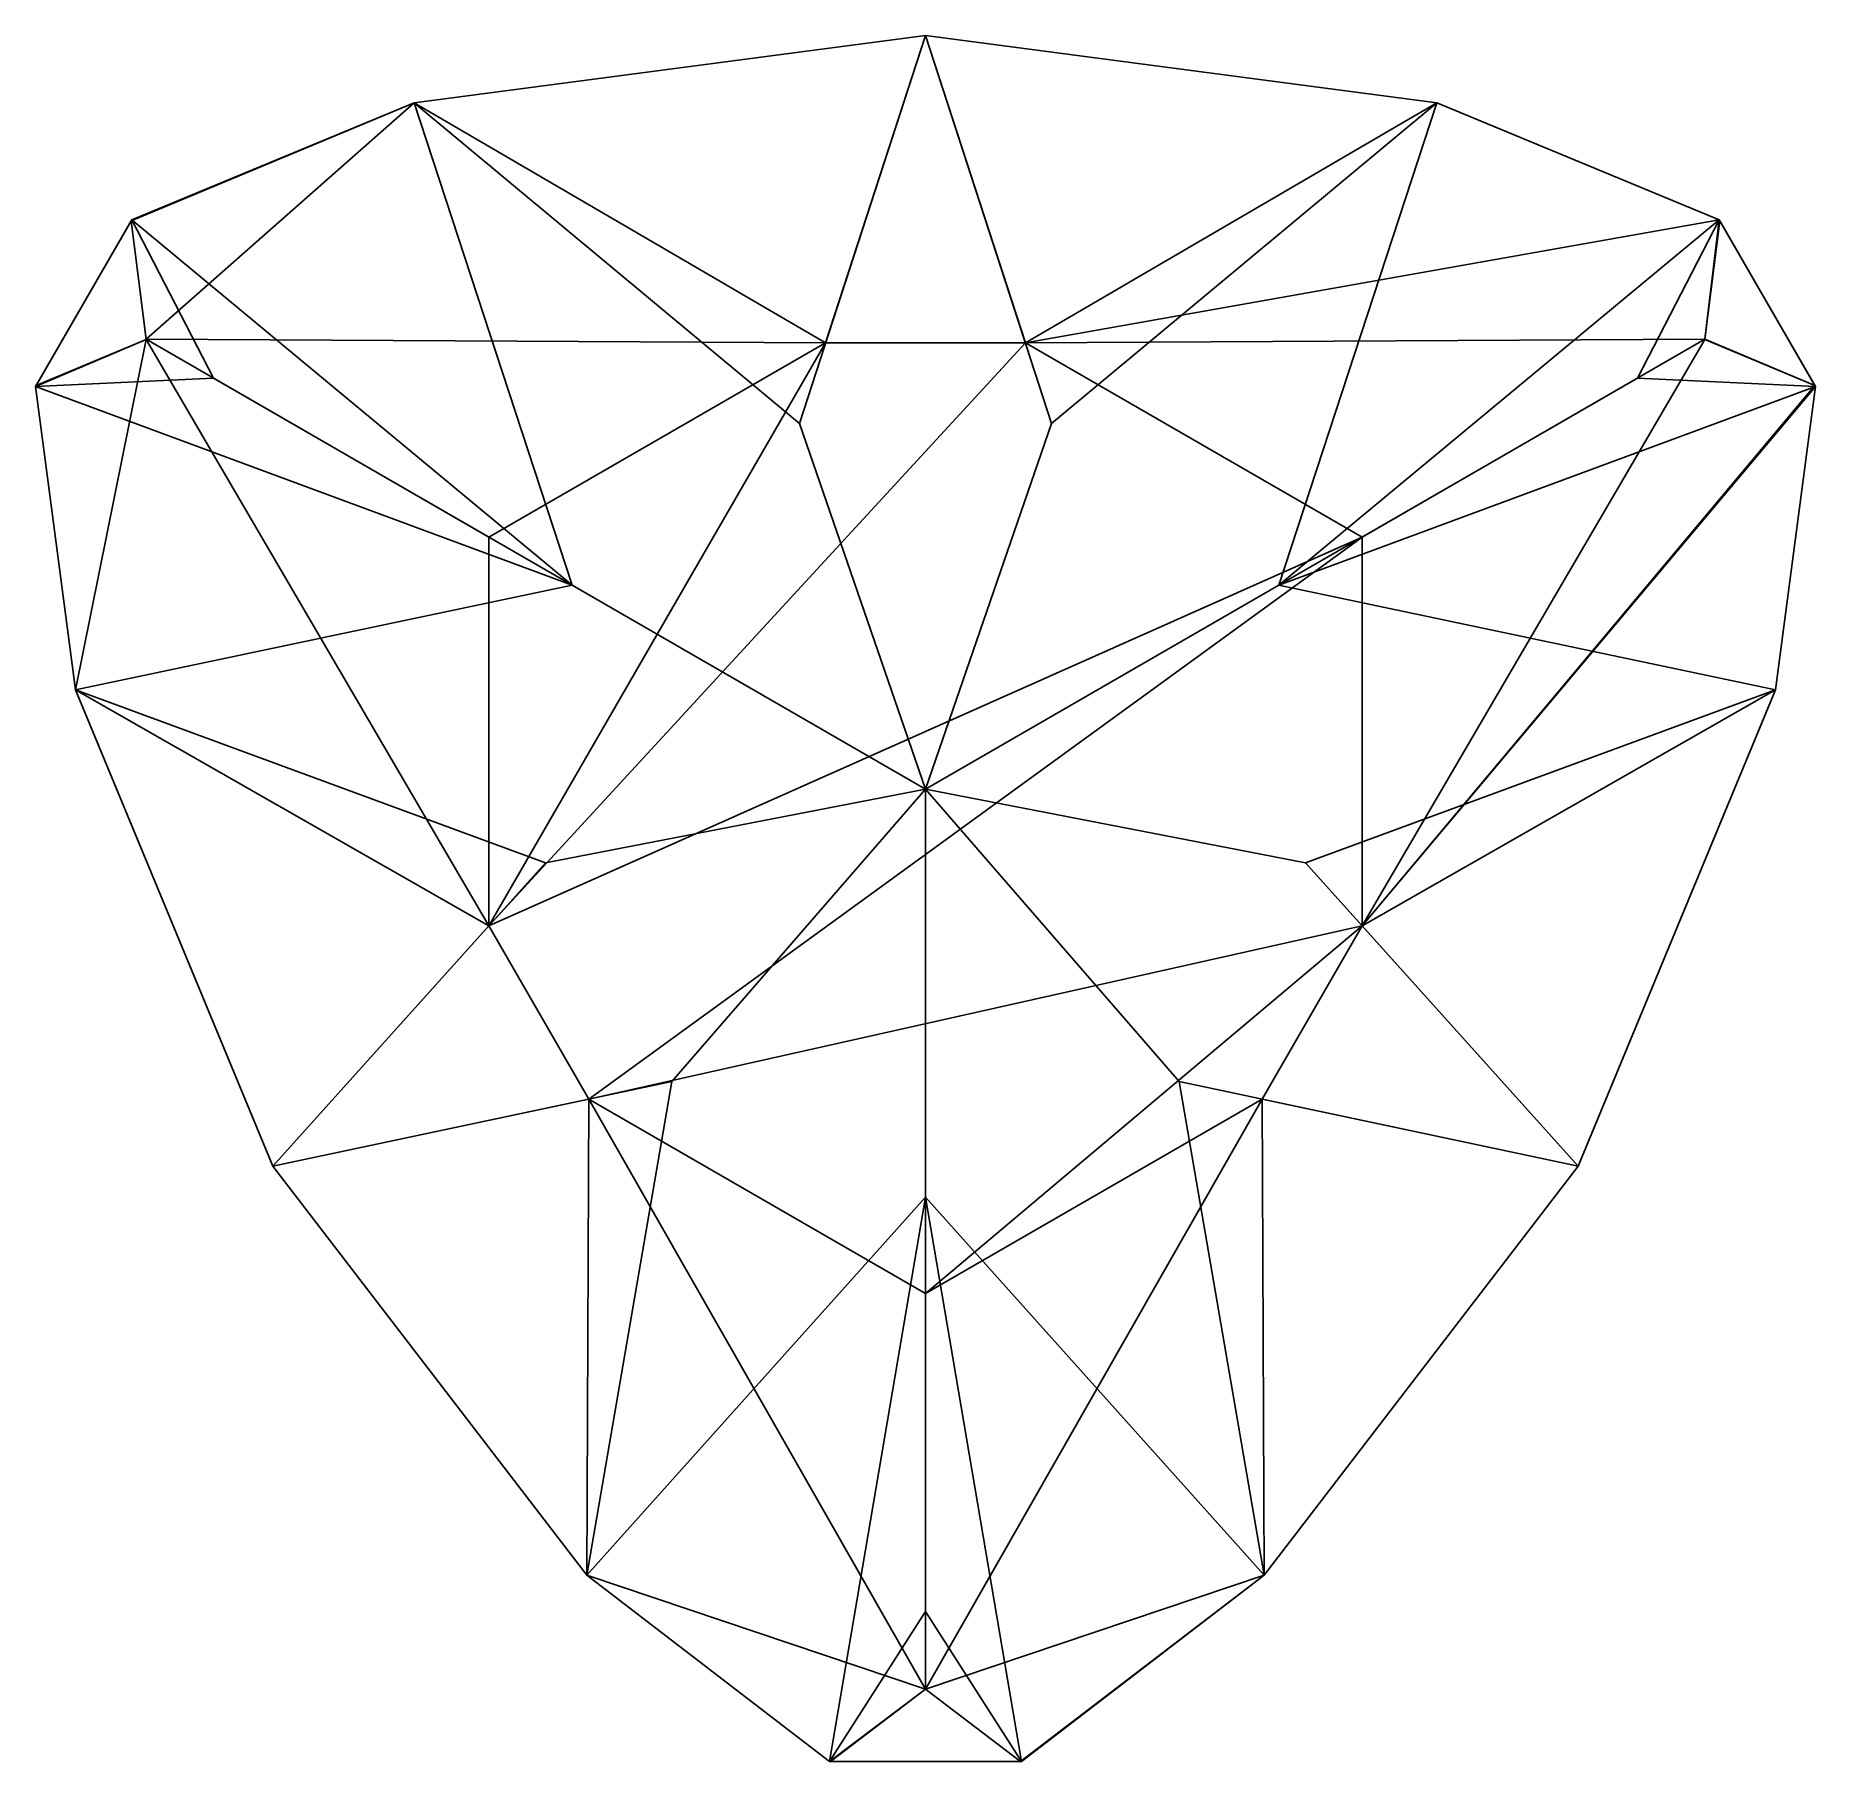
# Model space of a CAD drawing. Extents: x -1.12 to 1.73, y -1.56 to 1.21.
import ezdxf

# ---------------------------------------------------------------- set-up
doc = ezdxf.new("R2010")
doc.units = 0
doc.layers.add('Cylinder5', color=15, linetype='CONTINUOUS')

msp = doc.modelspace()

# ---------------------------------------------------------------- linework, layer by layer
at = {"layer": 'Cylinder5', "color": 0}
for points in [[(0.302295, 1.207018, 0.524332), (-0.516498, 1.099221, 0.524332), (-0.516498, 1.099221, 0.501988), (0.302295, 1.207018, 0.501988)], [(-0.516498, 1.099221, 0.501988), (0.100236, 0.585945, -0.109191), (0.302295, 1.207018, 0.501988)], [(0.14224, 0.715071, 0.99857), (-0.516498, 1.099221, 0.524332), (0.302295, 1.207018, 0.524332)], [(0.302295, 1.207018, 0.501988), (0.100236, 0.585945, -0.109191), (0.302295, 0, -0.685802), (0.504355, 0.585947, -0.109189)], [(0.14224, 0.715071, 0.99857), (0.302295, 1.207018, 0.524332), (0.462351, 0.715071, 0.99857)], [(1.121088, 1.099221, 0.524332), (0.302295, 1.207018, 0.524332), (0.302295, 1.207018, 0.501988), (1.121088, 1.099221, 0.501988)], [(0.504355, 0.585947, -0.109189), (1.121088, 1.099221, 0.501988), (0.302295, 1.207018, 0.501988)], [(0.302295, 1.207018, 0.524332), (1.121088, 1.099221, 0.524332), (0.462351, 0.715071, 0.99857)], [(-0.9699, 0.910358, 0.525097), (-0.516498, 1.099221, 0.524332), (-0.945901, 0.720933, 0.669001)], [(-0.969097, 0.911748, 0.524333), (-0.516498, 1.099221, 0.524332), (-0.9699, 0.910358, 0.525097)], [(-0.263396, 0.326602, -0.255028), (-0.516498, 1.099221, 0.501988), (-0.969097, 0.911748, 0.501988)], [(-0.516498, 1.099221, 0.524332), (-0.969097, 0.911748, 0.524333), (-0.969097, 0.911748, 0.501988), (-0.516498, 1.099221, 0.501988)], [(-0.516498, 1.099221, 0.524332), (0.14224, 0.715071, 0.99857), (-0.945901, 0.720933, 0.669001)], [(-0.263396, 0.326602, -0.255028), (0.302295, 0, -0.685802), (0.100236, 0.585945, -0.109191), (-0.516498, 1.099221, 0.501988)], [(1.121088, 1.099221, 0.501988), (0.504355, 0.585947, -0.109189), (0.302295, 0, -0.685802), (0.867983, 0.326601, -0.25503)], [(1.121088, 1.099221, 0.524332), (1.573683, 0.91175, 0.524333), (0.462351, 0.715071, 0.99857)], [(1.573683, 0.91175, 0.501987), (1.121088, 1.099221, 0.501988), (0.867983, 0.326601, -0.25503)], [(1.573683, 0.91175, 0.524333), (1.121088, 1.099221, 0.524332), (1.121088, 1.099221, 0.501988), (1.573683, 0.91175, 0.501987)], [(-1.122997, 0.645181, 0.501987), (-0.837906, 0.658295, 0.243893), (-0.969097, 0.911748, 0.501988)], [(-1.122997, 0.645181, 0.501987), (-0.969097, 0.911748, 0.501988), (-1.122192, 0.646576, 0.525099)], [(-1.122192, 0.646576, 0.525099), (-0.969097, 0.911748, 0.501988), (-0.9699, 0.910358, 0.525097)], [(-1.122192, 0.646576, 0.525099), (-0.9699, 0.910358, 0.525097), (-0.946149, 0.720503, 0.669001)], [(-0.9699, 0.910358, 0.525097), (-0.969097, 0.911748, 0.501988), (-0.969097, 0.911748, 0.524333)], [(-0.945937, 0.720667, 0.669129), (-0.9699, 0.910358, 0.525097), (-0.945901, 0.720933, 0.669001)], [(-0.946149, 0.720503, 0.669001), (-0.9699, 0.910358, 0.525097), (-0.945937, 0.720667, 0.669129)], [(-0.837906, 0.658295, 0.243893), (-0.263396, 0.326602, -0.255028), (-0.969097, 0.911748, 0.501988)], [(0.462351, 0.715071, 0.99857), (1.573683, 0.91175, 0.524333), (1.550491, 0.720933, 0.669001)], [(1.573683, 0.91175, 0.501987), (0.867983, 0.326601, -0.25503), (1.442498, 0.658297, 0.243894)], [(1.573683, 0.91175, 0.501987), (1.442498, 0.658297, 0.243894), (1.727589, 0.645188, 0.501988)], [(1.573683, 0.91175, 0.524333), (1.574489, 0.910354, 0.5251), (1.550491, 0.720933, 0.669001)], [(1.550491, 0.720933, 0.669001), (1.574489, 0.910354, 0.5251), (1.726789, 0.646572, 0.525093)], [(1.573683, 0.91175, 0.524333), (1.573683, 0.91175, 0.501987), (1.727589, 0.645188, 0.501988)], [(1.727589, 0.645188, 0.524333), (1.573683, 0.91175, 0.524333), (1.727589, 0.645188, 0.501988)], [(1.726789, 0.646572, 0.525093), (1.573683, 0.91175, 0.524333), (1.727589, 0.645188, 0.524333)], [(1.574489, 0.910354, 0.5251), (1.573683, 0.91175, 0.524333), (1.726789, 0.646572, 0.525093)], [(-1.122997, 0.645181, 0.524333), (-0.946149, 0.720503, 0.669001), (-1.059055, 0.159485, 0.524333)], [(-1.122192, 0.646576, 0.525099), (-0.946149, 0.720503, 0.669001), (-1.122997, 0.645181, 0.524333)], [(-0.946149, 0.720503, 0.669001), (-0.396999, -0.218924, 0.998573), (-1.059055, 0.159485, 0.524333)], [(-0.396999, -0.218924, 0.998573), (-0.946149, 0.720503, 0.669001), (-0.945937, 0.720667, 0.669129), (-0.397003, 0.40374, 0.99857)], [(-0.397003, 0.40374, 0.99857), (-0.945937, 0.720667, 0.669129), (-0.945901, 0.720933, 0.669001), (0.14224, 0.715071, 0.99857)], [(-0.397003, 0.40374, 0.99857), (0.14224, 0.715071, 0.99857), (-0.396999, -0.218924, 0.998573)], [(0.462351, 0.715071, 0.99857), (1.001593, 0.40374, 0.99857), (-0.396999, -0.218924, 0.998573)], [(0.14224, 0.715071, 0.99857), (0.462351, 0.715071, 0.99857), (-0.396999, -0.218924, 0.998573)], [(0.462351, 0.715071, 0.99857), (1.550491, 0.720933, 0.669001), (1.550527, 0.720667, 0.669129), (1.001593, 0.40374, 0.99857)], [(1.001593, 0.40374, 0.99857), (1.550527, 0.720667, 0.669129), (1.55074, 0.720503, 0.669001), (1.001591, -0.218924, 0.998572)], [(1.55074, 0.720503, 0.669001), (1.726789, 0.646572, 0.525093), (1.001591, -0.218924, 0.998572)], [(1.55074, 0.720503, 0.669001), (1.550491, 0.720933, 0.669001), (1.726789, 0.646572, 0.525093)], [(1.550527, 0.720667, 0.669129), (1.550491, 0.720933, 0.669001), (1.55074, 0.720503, 0.669001)], [(-1.122997, 0.645181, 0.501987), (-0.263396, 0.326602, -0.255028), (-0.837906, 0.658295, 0.243893)], [(1.442498, 0.658297, 0.243894), (0.867983, 0.326601, -0.25503), (1.727589, 0.645188, 0.501988)], [(-1.122997, 0.645181, 0.524333), (-1.122997, 0.645181, 0.501987), (-1.122192, 0.646576, 0.525099)], [(-1.122997, 0.645181, 0.501987), (-1.059055, 0.159485, 0.501988), (-0.263396, 0.326602, -0.255028)], [(-1.122997, 0.645181, 0.524333), (-1.059055, 0.159485, 0.524333), (-1.059055, 0.159485, 0.501988), (-1.122997, 0.645181, 0.501987)], [(0.867983, 0.326601, -0.25503), (1.663645, 0.159485, 0.501988), (1.727589, 0.645188, 0.501988)], [(1.726789, 0.646572, 0.525093), (1.727589, 0.645188, 0.524333), (1.001591, -0.218924, 0.998572)], [(1.727589, 0.645188, 0.524333), (1.663645, 0.159485, 0.524333), (1.001591, -0.218924, 0.998572)], [(1.663645, 0.159485, 0.524333), (1.727589, 0.645188, 0.524333), (1.727589, 0.645188, 0.501988), (1.663645, 0.159485, 0.501988)], [(-0.396999, -0.218924, 0.998573), (1.001593, 0.40374, 0.99857), (-0.236945, -0.496144, 0.998573)], [(1.001593, 0.40374, 0.99857), (1.001591, -0.218924, 0.998572), (-0.236945, -0.496144, 0.998573)], [(-1.059055, 0.159485, 0.501988), (-0.306179, -0.117985, -0.109189), (0.302295, 0, -0.685802), (-0.263396, 0.326602, -0.255028)], [(0.302295, 0, -0.685802), (0.910764, -0.117983, -0.109195), (1.663645, 0.159485, 0.501988), (0.867983, 0.326601, -0.25503)], [(-1.059055, 0.159485, 0.524333), (-0.743013, -0.603509, 0.524332), (-0.743013, -0.603509, 0.501988), (-1.059055, 0.159485, 0.501988)], [(-0.306179, -0.117985, -0.109189), (-1.059055, 0.159485, 0.501988), (-0.743013, -0.603509, 0.501988)], [(-0.743013, -0.603509, 0.524332), (-1.059055, 0.159485, 0.524333), (-0.396999, -0.218924, 0.998573)], [(1.663645, 0.159485, 0.501988), (0.910764, -0.117983, -0.109195), (1.347603, -0.603509, 0.501988)], [(1.001591, -0.218924, 0.998572), (1.663645, 0.159485, 0.524333), (1.347603, -0.603509, 0.524332)], [(1.347603, -0.603509, 0.524332), (1.663645, 0.159485, 0.524333), (1.663645, 0.159485, 0.501988), (1.347603, -0.603509, 0.501988)], [(-0.306179, -0.117985, -0.109189), (-0.743013, -0.603509, 0.501988), (-0.10412, -0.467961, -0.10919), (0.302295, 0, -0.685802)], [(-0.240261, -1.258706, 0.501988), (0.302295, -0.653197, -0.255033), (0.302295, 0, -0.685802), (-0.10412, -0.467961, -0.10919)], [(1.347603, -0.603509, 0.501988), (0.910764, -0.117983, -0.109195), (0.302295, 0, -0.685802), (0.708707, -0.467958, -0.109194)], [(0.844852, -1.258706, 0.501988), (0.708707, -0.467958, -0.109194), (0.302295, 0, -0.685802), (0.302295, -0.653197, -0.255033)], [(-0.236945, -0.496144, 0.998573), (-0.743013, -0.603509, 0.524332), (-0.396999, -0.218924, 0.998573)], [(-0.236945, -0.496144, 0.998573), (1.001591, -0.218924, 0.998572), (0.302295, -0.80748, 0.99857)], [(1.001591, -0.218924, 0.998572), (0.841537, -0.496146, 0.998571), (0.302295, -0.80748, 0.99857)], [(1.001591, -0.218924, 0.998572), (1.347603, -0.603509, 0.524332), (0.841537, -0.496146, 0.998571)], [(-0.240261, -1.258706, 0.501988), (-0.10412, -0.467961, -0.10919), (-0.743013, -0.603509, 0.501988)], [(0.708707, -0.467958, -0.109194), (0.844852, -1.258706, 0.501988), (1.347603, -0.603509, 0.501988)], [(-0.236945, -0.496144, 0.998573), (-0.240261, -1.258706, 0.524333), (-0.743013, -0.603509, 0.524332)], [(-0.236945, -0.496144, 0.998573), (0.302047, -1.441436, 0.669001), (-0.240261, -1.258706, 0.524333)], [(0.302295, -0.80748, 0.99857), (0.302295, -1.441334, 0.669129), (0.302047, -1.441436, 0.669001), (-0.236945, -0.496144, 0.998573)], [(0.841537, -0.496146, 0.998571), (0.302543, -1.441436, 0.669001), (0.302295, -1.441334, 0.669129), (0.302295, -0.80748, 0.99857)], [(0.841537, -0.496146, 0.998571), (0.844852, -1.258706, 0.524333), (0.302543, -1.441436, 0.669001)], [(1.347603, -0.603509, 0.524332), (0.844852, -1.258706, 0.524333), (0.841537, -0.496146, 0.998571)], [(-0.743013, -0.603509, 0.524332), (-0.240261, -1.258706, 0.524333), (-0.240261, -1.258706, 0.501988), (-0.743013, -0.603509, 0.501988)], [(0.844852, -1.258706, 0.524333), (1.347603, -0.603509, 0.524332), (1.347603, -0.603509, 0.501988), (0.844852, -1.258706, 0.501988)], [(0.302295, -0.653197, -0.255033), (-0.240261, -1.258706, 0.501988), (0.148394, -1.556931, 0.501987)], [(0.302296, -1.316591, 0.243893), (0.302295, -0.653197, -0.255033), (0.148394, -1.556931, 0.501987)], [(0.456199, -1.55693, 0.501987), (0.844852, -1.258706, 0.501988), (0.302295, -0.653197, -0.255033)], [(0.456199, -1.55693, 0.501987), (0.302295, -0.653197, -0.255033), (0.302296, -1.316591, 0.243893)], [(-0.240261, -1.258706, 0.524333), (0.148394, -1.556931, 0.524333), (0.148394, -1.556931, 0.501987), (-0.240261, -1.258706, 0.501988)], [(-0.240261, -1.258706, 0.524333), (0.302047, -1.441436, 0.669001), (0.148394, -1.556931, 0.524333)], [(0.302543, -1.441436, 0.669001), (0.844852, -1.258706, 0.524333), (0.454588, -1.55693, 0.525099)], [(0.844852, -1.258706, 0.524333), (0.456199, -1.55693, 0.524333), (0.454588, -1.55693, 0.525099)], [(0.456199, -1.55693, 0.524333), (0.844852, -1.258706, 0.524333), (0.844852, -1.258706, 0.501988), (0.456199, -1.55693, 0.501987)], [(0.456199, -1.55693, 0.501987), (0.302296, -1.316591, 0.243893), (0.148394, -1.556931, 0.501987)], [(0.302047, -1.441436, 0.669001), (0.150001, -1.556931, 0.525098), (0.148394, -1.556931, 0.524333)], [(0.150001, -1.556931, 0.525098), (0.302047, -1.441436, 0.669001), (0.454588, -1.55693, 0.525099)], [(0.302047, -1.441436, 0.669001), (0.302295, -1.441334, 0.669129), (0.454588, -1.55693, 0.525099)], [(0.302295, -1.441334, 0.669129), (0.302543, -1.441436, 0.669001), (0.454588, -1.55693, 0.525099)], [(0.148394, -1.556931, 0.524333), (0.150001, -1.556931, 0.525098), (0.456199, -1.55693, 0.501987)], [(0.148394, -1.556931, 0.501987), (0.148394, -1.556931, 0.524333), (0.456199, -1.55693, 0.501987)], [(0.150001, -1.556931, 0.525098), (0.454588, -1.55693, 0.525099), (0.456199, -1.55693, 0.501987)], [(0.454588, -1.55693, 0.525099), (0.456199, -1.55693, 0.524333), (0.456199, -1.55693, 0.501987)]]:
    msp.add_3dface(points, dxfattribs=at)

doc.saveas('drawing.dxf')
